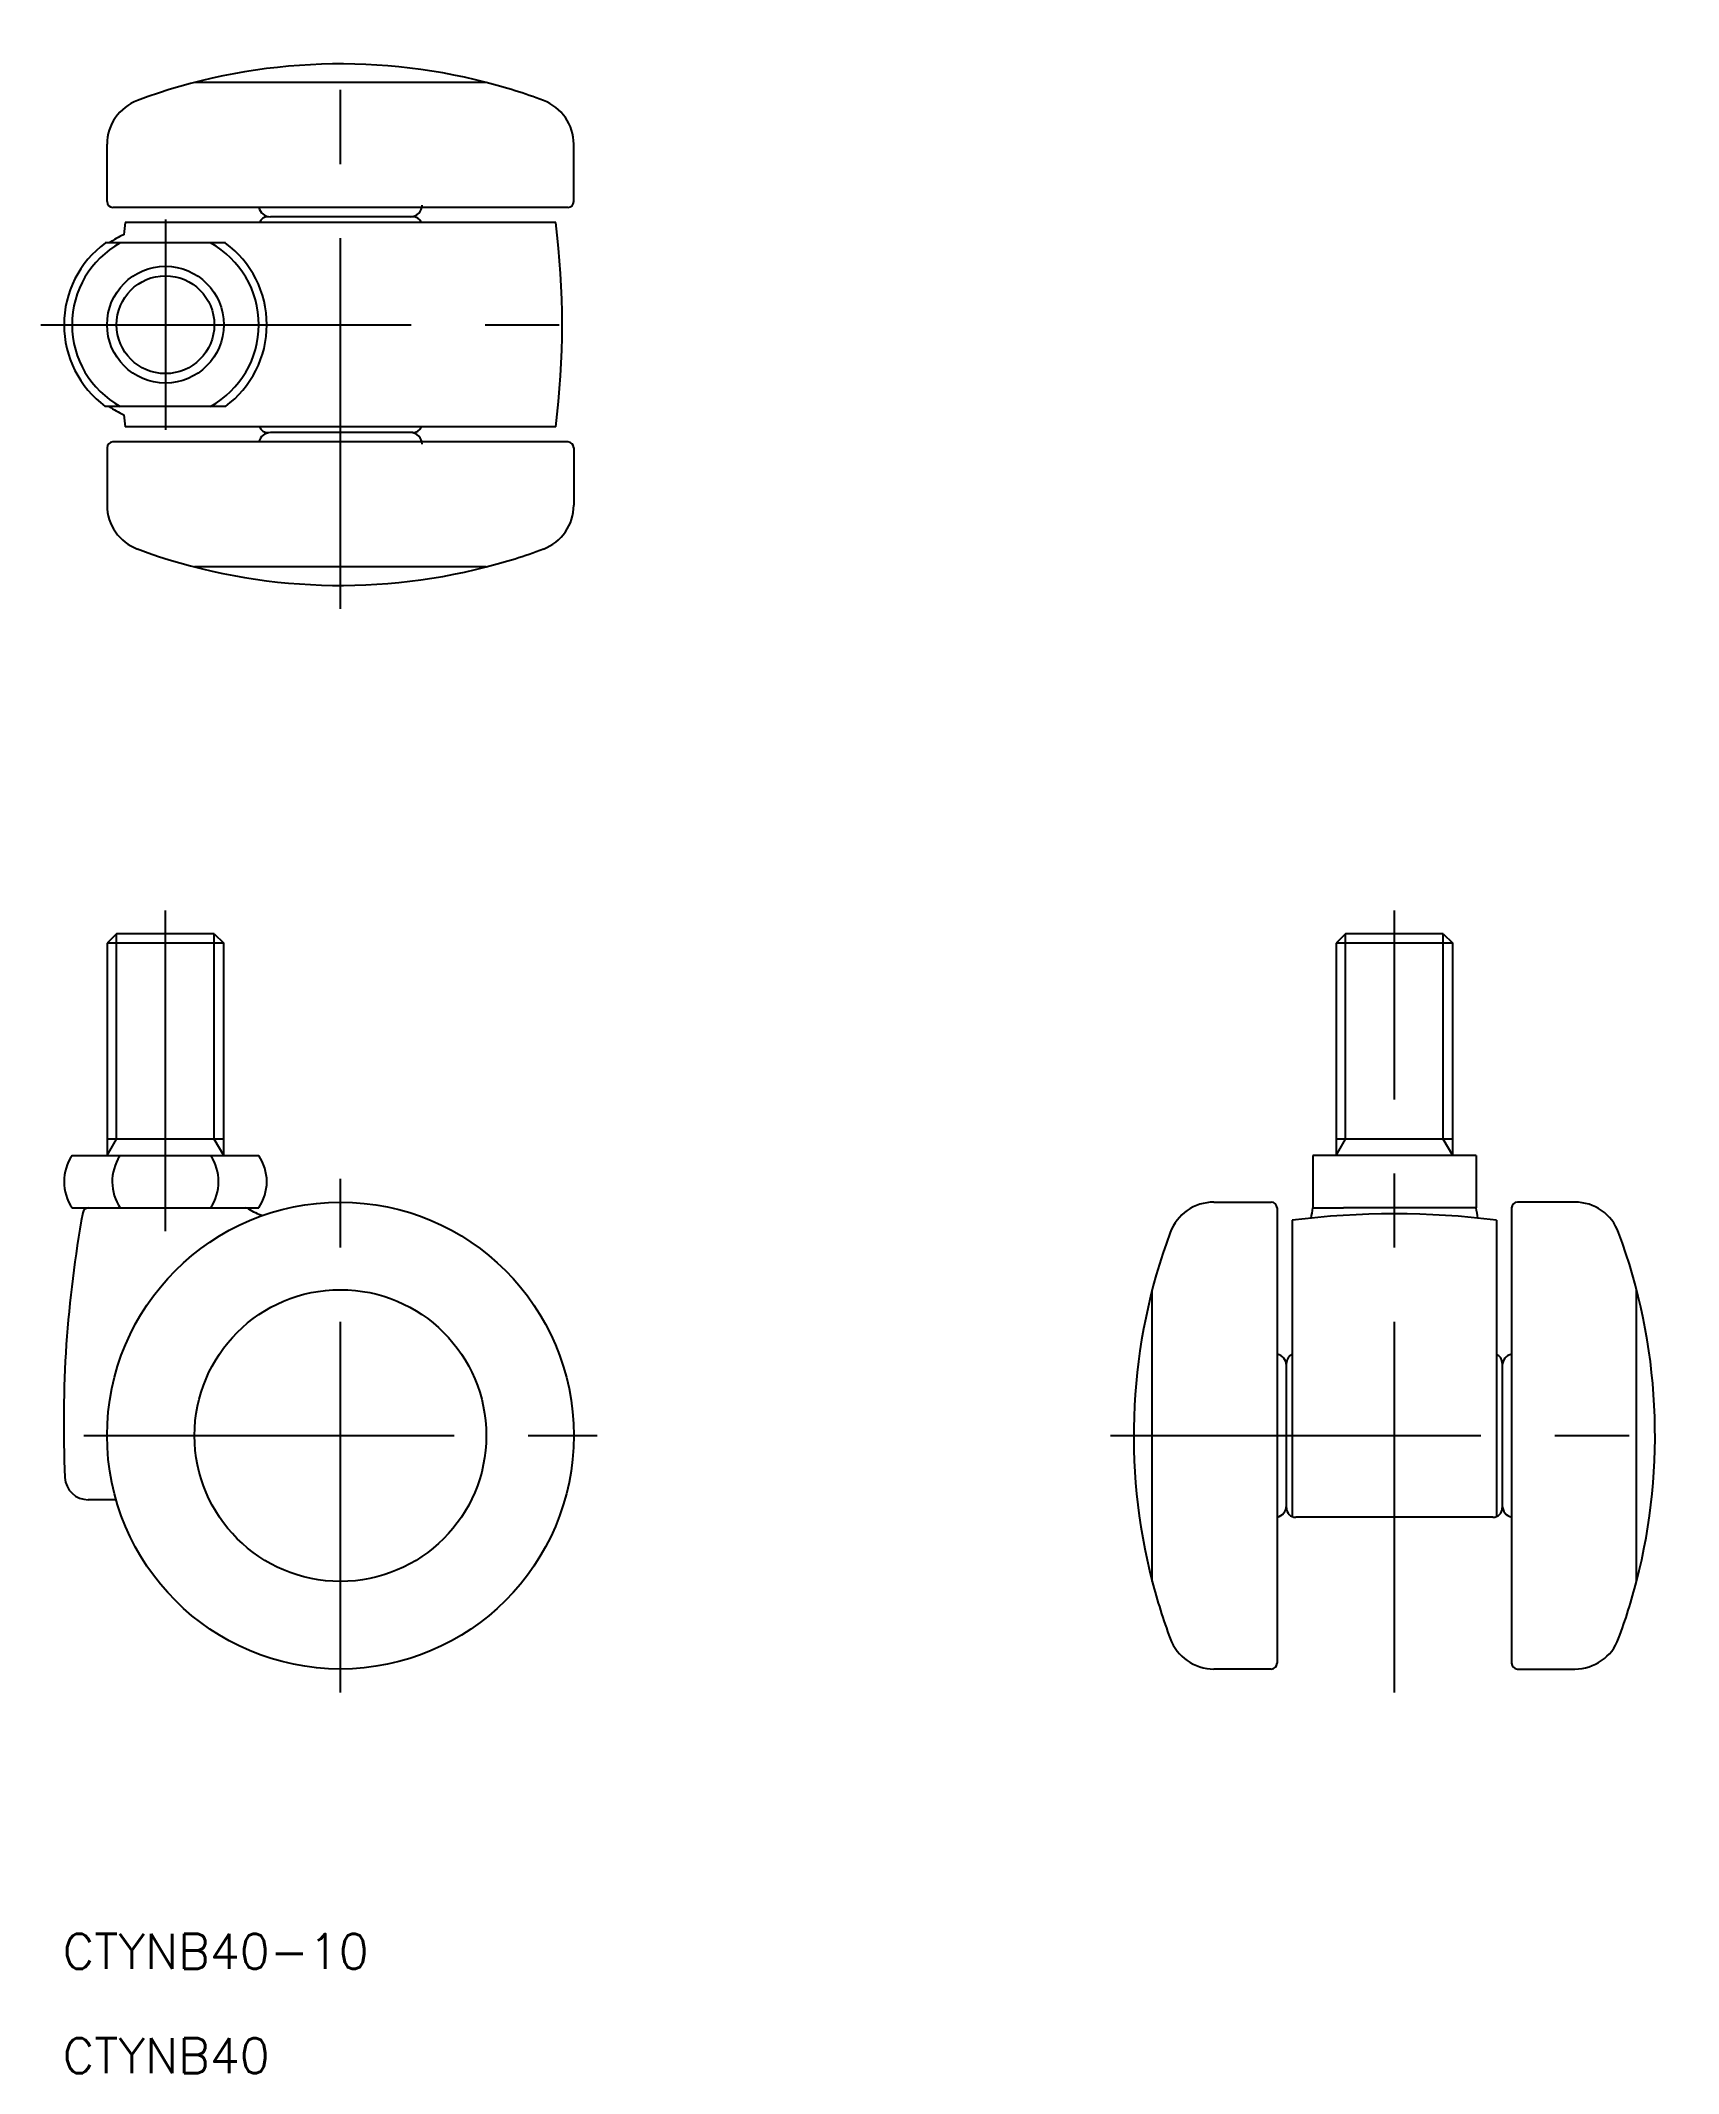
# Model space of a CAD drawing. Extents: x -26 to 115, y -55 to 120.
import ezdxf

# ---------------------------------------------------------------- set-up
doc = ezdxf.new("R2010")
doc.units = 0
doc.linetypes.add('CENTER', pattern=[50.8, 31.75, -6.35, 6.35, -6.35])
doc.layers.get('0').update_dxf_attribs({"linetype": 'CONTINUOUS'})
doc.layers.add('CENTER', color=1, linetype='CENTER')
doc.styles.get("Standard").update_dxf_attribs({"font": 'txt.shx', "height": 3, "bigfont": 'bigfont.shx'})

msp = doc.modelspace()

# ---------------------------------------------------------------- linework, layer by layer
at = {"color": 7, "linetype": 'CONTINUOUS'}
for p, q in [((12.5, 115.93), (-12.5, 115.93)), ((-20, 105.73), (-20, 110.64)), ((20, 105.73), (20, 110.64)), ((19.5, 105.23), (-19.5, 105.23)), ((18.45, 103.93), (-18.45, 103.93)), ((6.2, 104.43), (-6, 104.43)), ((-9.85, 102.18), (-20.15, 102.18)), ((-9.85, 88.18), (-20.15, 88.18)), ((18.45, 86.43), (-18.45, 86.43)), ((6.2, 85.93), (-6, 85.93)), ((-20, 84.63), (-20, 79.71)), ((19.5, 85.13), (-19.5, 85.13)), ((20, 84.63), (20, 79.71)), ((12.5, 74.43), (-12.5, 74.43)), ((-19.19, 43), (-20, 42.19)), ((-20, 42.19), (-20, 24)), ((-10, 42.19), (-20, 42.19)), ((-10.81, 43), (-19.19, 43)), ((-10.81, 43), (-10, 42.19)), ((-10, 24), (-10, 42.19)), ((86.14, 43), (85.33, 42.19)), ((95.33, 42.19), (85.33, 42.19)), ((85.33, 42.19), (85.33, 24)), ((94.52, 43), (86.14, 43)), ((94.52, 43), (95.33, 42.19)), ((95.33, 24), (95.33, 42.19)), ((-10, 25.41), (-20, 25.41)), ((95.33, 25.41), (85.33, 25.41)), ((-23, 24), (-7, 24)), ((97.33, 24), (83.33, 24)), ((83.33, 24), (83.33, 19.5)), ((97.33, 24), (97.33, 19.5)), ((-23, 19.5), (-7, 19.5)), ((74.86, 20), (79.78, 20)), ((80.28, 19.5), (80.28, -19.5)), ((83.33, 19.5), (85.98, 19.5)), ((97.33, 19.5), (85.98, 19.5)), ((100.38, 19.5), (100.38, -19.5)), ((105.8, 20), (100.88, 20)), ((81.58, 18.45), (81.58, -6.94)), ((99.08, 18.45), (99.08, -6.94)), ((69.58, -12.5), (69.58, 12.5)), ((111.08, -12.5), (111.08, 12.5)), ((81.08, -6.2), (81.08, 6.2)), ((99.58, 6.2), (99.58, -6.2)), ((-19.23, -5.5), (-21.61, -5.5)), ((98.78, -7), (81.88, -7)), ((79.78, -20), (74.86, -20)), ((100.88, -20), (105.8, -20))]:
    msp.add_line(p, q, dxfattribs=at)
at = {"color": 3, "linetype": 'CONTINUOUS'}
for p, q in [((-19.19, 25.41), (-19.19, 43)), ((-10.81, 25.41), (-10.81, 43)), ((86.14, 25.41), (86.14, 43)), ((94.52, 25.41), (94.52, 43)), ((-20, 24), (-19.19, 25.41)), ((-10, 24), (-10.81, 25.41)), ((85.33, 24), (86.14, 25.41)), ((95.33, 24), (94.52, 25.41))]:
    msp.add_line(p, q, dxfattribs=at)
at = {"color": 7, "linetype": 'CONTINUOUS'}
for centre, radius in [((-15, 95.18), 5), ((0, 0), 20), ((0, 0), 12.5)]:
    msp.add_circle(centre, radius, dxfattribs=at)
at = {"color": 3, "linetype": 'CONTINUOUS'}
msp.add_circle((-15, 95.18), 4.19, dxfattribs=at)
at = {"color": 7, "linetype": 'CONTINUOUS'}
for centre, radius, start, end in [((0, 67.52), 50, 75.5225, 110.3544), ((0, 67.52), 50, 69.6456, 75.5225), ((-16, 110.64), 4, 110.3544, 180), ((16, 110.64), 4, 0, 69.6456), ((-19.5, 105.73), 0.5, 180, 270), ((-6, 105.43), 1, 191.537, 270), ((6, 105.43), 1, 270, 0), ((19.5, 105.73), 0.5, 270, 360), ((-15, 95.18), 8.5, 114.8633, 124.5603), ((51, 95.18), 70, 172.8192, 173.6747), ((-6.2, 103.63), 0.8, 90, 157.9757), ((6.2, 103.63), 0.8, 22.0243, 90), ((-51, 95.18), 70, 352.8192, 7.1808), ((-15, 95.18), 8.69, 126.366, 233.634), ((-15, 95.18), 8, 118.955, 241.045), ((-15, 95.18), 8, 298.955, 61.045), ((-15, 95.18), 8.69, 306.366, 53.634), ((-15, 95.18), 8.5, 235.4397, 245.1367), ((51, 95.18), 70, 186.3253, 187.1808), ((-6, 84.93), 1, 90, 168.463), ((-6.2, 86.73), 0.8, 202.0243, 270), ((6, 84.93), 1, 360, 90), ((6.2, 86.73), 0.8, 270, 337.9757), ((-19.5, 84.63), 0.5, 90, 180), ((19.5, 84.63), 0.5, 0, 90), ((-16, 79.71), 4, 180, 249.6456), ((16, 79.71), 4, 290.3544, 360), ((0, 122.84), 50, 249.6456, 284.4775), ((0, 122.84), 50, 284.4775, 290.3544), ((-19.69, 21.75), 4, 145.7711, 214.2289), ((-15.56, 21.75), 4, 146.8323, 214.2289), ((-14.44, 21.75), 4, 325.7711, 34.2289), ((-10.31, 21.75), 4, 325.7711, 34.2289), ((-21.58, 19), 0.5, 90, 169.6115), ((-8.14, 19), 0.5, 58.5371, 90), ((-4.75, 24.54), 6, 238.5371, 251.4143), ((74.86, 16), 4, 90, 159.6456), ((79.78, 19.5), 0.5, 0, 90), ((181.61, 1.06), 100, 169.3726, 169.8777), ((-0.95, 1.06), 100, 10.1223, 10.6274), ((100.88, 19.5), 0.5, 90, 180), ((105.8, 16), 4, 20.3544, 90), ((76.28, 1.06), 100, 169.6115, 182.6658), ((90.33, -51), 70, 82.8192, 97.1808), ((117.99, 0), 50, 159.6456, 194.4775), ((62.67, 0), 50, 345.5225, 20.3544), ((80.08, 6), 1, 0, 78.463), ((100.58, 6), 1, 101.537, 180), ((81.88, 6.2), 0.8, 112.0243, 180), ((98.78, 6.2), 0.8, 0, 67.9757), ((-21.61, -3.5), 2, 182.6658, 270), ((80.08, -6), 1, 281.537, 360), ((81.88, -6.2), 0.8, 180, 270), ((98.78, -6.2), 0.8, 270, 360), ((100.58, -6), 1, 180, 258.463), ((117.99, 0), 50, 194.4775, 200.3544), ((62.67, 0), 50, 339.6456, 345.5225), ((74.86, -16), 4, 200.3544, 270), ((105.8, -16), 4, 270, 339.6456), ((79.78, -19.5), 0.5, 270, 0), ((100.88, -19.5), 0.5, 180, 270)]:
    msp.add_arc(centre, radius, start, end, dxfattribs=at)
at = {"layer": 'CENTER', "color": 1, "linetype": 'CENTER'}
for p, q in [((0, 70.84), (0, 119.52)), ((-15, 104.18), (-15, 86.18)), ((-25.69, 95.18), (22, 95.18)), ((-15, 17.5), (-15, 45)), ((90.33, -22), (90.33, 45)), ((0, -22), (0, 22)), ((-22, 0), (22, 0)), ((65.99, 0), (114.67, 0))]:
    msp.add_line(p, q, dxfattribs=at)

# ---------------------------------------------------------------- texts
at = {"color": 7, "linetype": 'CONTINUOUS'}
for s, p in [('CTYNB40-10', (-23.8, -45.7)), ('CTYNB40', (-23.8, -54.64))]:
    msp.add_text(s, height=3, dxfattribs=at).set_placement(p)

doc.saveas('drawing.dxf')
